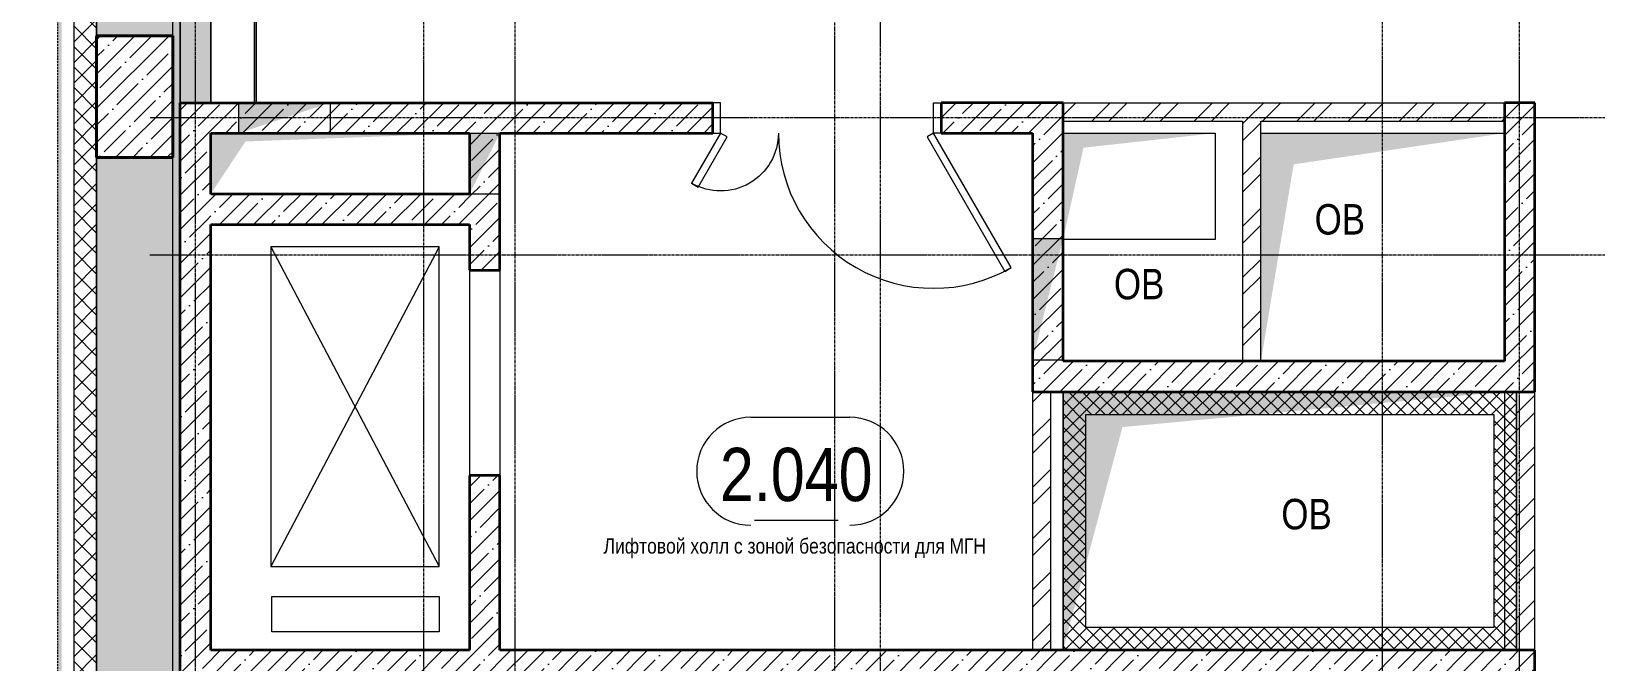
# Model space of a CAD drawing. Header units: millimetres. Extents: x -65509 to 912790, y 446 to 713294.
# Drawn here: x 235616 to 245895, y 131500 to 135645 of the extents above; entities that cross this region are included whole.
import ezdxf
from ezdxf.enums import TextEntityAlignment as Align

# ---------------------------------------------------------------- set-up
doc = ezdxf.new("R2010")
doc.units = ezdxf.units.MM
for name, pattern in [('CENTER2', [28.575, 19.05, -3.175, 3.175, -3.175]), ('DASHED', [19.05, 12.7, -6.35]), ('HIDDEN2', [4.7625, 3.175, -1.5875])]:
    doc.linetypes.add(name, pattern=pattern)
doc.layers.get('Defpoints').update_dxf_attribs({"color": 250})
for name, color, linetype, lineweight in [('A-Wall-Open', 250, 'Continuous', 5), ('АР_Area', 250, 'Continuous', 5), ('АР_Двери', 5, 'Continuous', 9), ('АР_Колонны', 250, 'Continuous', 30), ('АР_Стены Гипсобетон', 250, 'Continuous', 20), ('АР_Стены ЖБ', 250, 'Continuous', 35), ('АР_Стены кирпич', 250, 'Continuous', 20), ('АР_Стены ПЕНОблок', 250, 'Continuous', 20), ('АР_Стены_дефшов', 250, 'Continuous', 0), ('АР_Утеплитель', 250, 'Continuous', 0), ('АР_Штриховка', 250, 'Continuous', 0), ('КМ_Фахверки', 250, 'Continuous', 25), ('ОВ_Шахты', 250, 'Continuous', 5), ('РД_Оси_100', 250, 'Continuous', 0), ('ТХ_Оборудование', 250, 'Continuous', 9)]:
    doc.layers.add(name, color=color, linetype=linetype, lineweight=lineweight)
doc.layers.add('АР_Делит', color=250, linetype='Continuous', lineweight=0, plot=False)
doc.layers.add('Зашивка радиаторов тип 1 (фанера и МДФ)', color=7, linetype='Continuous', lineweight=0, true_color=0x000085)
doc.styles.add('style1', font='ARIALN.TTF')
pattern_1 = [(45, (142195.16, 127275.07), (-112.2532, 112.2532), []), (45, (142307.41, 127275.07), (-112.2532, 112.2532), [198.4375, -39.6875, 0, -39.6875])]
pattern_2 = [(45, (142195.16, 127275.07), (-112.2532, 112.2532), []), (45, (142307.41, 127275.07), (-112.2532, 112.2532), [198.4375, -39.6875, 0, -39.6875])]
pattern_3 = [(45, (142195.16, 127275.07), (-44.90128, 44.90128), []), (135, (142195.16, 127275.07), (-44.90128, -44.90128), [])]
pattern_4 = [(45, (142195.16, 127275.07), (-168.3798, 168.3798), []), (45, (142307.4, 127275.07), (-168.3798, 168.3798), [])]
pattern_5 = [(45, (142195.16, 127275.07), (-112.2532, 112.2532), []), (45, (142307.41, 127275.07), (-112.2532, 112.2532), [198.4375, -39.6875, 0, -39.6875])]

# ---------------------------------------------------------------- blocks, each defined once
blk = doc.blocks.new('СОШ_2200_АР_ОСИ_М100_28.05.24')
at = {"layer": 'АР_Делит', "color": 5, "linetype": 'DASHED'}
blk.add_lwpolyline([(114955, 135155), (114955, -355), (93595.036, -355), (93595.036, 13855), (94145, 13855), (94145, 68320), (66055, 68320), (66055, 13857.73), (83455, 13857.73), (83455, -355), (45245, -355), (45245, 13145), (44695, 13145), (44695, 26755), (45245, 26755), (45245, 68320), (20455, 68320), (20455, 26755), (27955, 26755), (27955, 13145), (-355, 13145), (-355, 100855), (37145, 100855), (37145, 129155)], dxfattribs=at)
at = {"layer": 'РД_Оси_100', "linetype": 'CENTER2'}
for p, q in [((94500, -6155), (94500, 139938.679)), ((96000, -6155), (96000, 139938.679)), ((102300, -6155), (102300, 139938.679)), ((119910, 7800), (94200, 7800))]:
    blk.add_line(p, q, dxfattribs=at)
for points in [[(96600, -6155), (96600, 139938.679)], [(98700, -6194.98), (98700, 139538.679), (98550, 139938.679)], [(99000, -6195.83), (99000, 139538.679), (99150, 139938.679)], [(103200, -6155), (103200, 139938.679)], [(94200, 6900), (119910, 6900)]]:
    blk.add_lwpolyline(points, dxfattribs=at)
blk = doc.blocks.new('otv')
at = {"linetype": 'Continuous'}
blk.add_lwpolyline([(0, -1), (0, 0), (1, 0), (1, -1)], close=True, dxfattribs=at)
blk.add_solid([(0, -1), (0, 0), (0.1346, -0.1366), (1, 0)], dxfattribs=at)
blk = doc.blocks.new('otv_в_стене')
at = {"linetype": 'Continuous'}
blk.add_lwpolyline([(0, -1), (0, 0), (1, 0), (1, -1)], close=True, dxfattribs=at)
blk.add_solid([(0, -1), (0, 0), (0.5, -0.5), (1, 0)], dxfattribs=at)
blk = doc.blocks.new('MOK-МаркаПом_овал_ареал')
for p, q in [((-2.99, 3.76), (3.52, 3.76)), ((-2.75, -3), (2.75, -3))]:
    blk.add_line(p, q)
for centre, radius, start, end in [((-2.99, 0.21), 3.55, 90, 270), ((3.52, 0.21), 3.55, 270, 90), ((-7.41, 0), 7.16, 0, 0.001)]:
    blk.add_arc(centre, radius, start, end)
at = {"color": 0, "style": 'style1'}
blk.add_attdef('АР-ПОМЕЩЕНИЕ:НОМЕР', text='', height=3, dxfattribs=at).set_placement((0.26, 0), align=Align.MIDDLE)

msp = doc.modelspace()

# ---------------------------------------------------------------- hatches: boundary and pattern name
at = {"layer": 'АР_Штриховка', "linetype": 'Continuous', "lineweight": 0}
h = msp.add_hatch(dxfattribs=at)
h.set_pattern_fill('_U', color=256, style=0, pattern_type=0)
h.set_pattern_definition([(360, (142195.1574, 127275.0729), (-6e-17, 1), [])])
h.paths.add_polyline_path([(235790.194, 126920.073), (235815.194, 126945.073), (235815.194, 135875.073), (235790.194, 135875.073)], flags=0)
h.paths.add_polyline_path([(235790.194, 138275.073), (235815.194, 138275.073), (235815.194, 141105.073), (235790.194, 141130.073)], flags=0)
h = msp.add_hatch(dxfattribs=at)
h.set_pattern_fill('ANSI37', color=256, scale=30, style=0)
h.set_pattern_definition([(45, (142195.16, 127275.07), (-67.35192, 67.35192), []), (135, (142195.16, 127275.07), (-67.35192, -67.35192), [])])
h.paths.add_polyline_path([(235895.194, 127025.073), (236045.194, 127175.073), (236045.194, 135875.073), (235895.194, 135875.073)], flags=0)
h.paths.add_polyline_path([(235895.194, 138275.073), (236045.194, 138275.073), (236045.194, 140875.073), (235895.194, 141025.073)], flags=0)
h = msp.add_hatch(dxfattribs=at)
h.set_pattern_fill('HONEY', color=256, scale=10, style=0)
h.set_pattern_definition([(360, (142195.157, 127275.073), (47.625, 27.4963064), [31.75, -63.5]), (120, (142195.157, 127275.073), (-47.625, 27.496307), [31.75, -63.5]), (60, (142195.157, 127275.073), (1e-07, 54.992613), [-63.5, 31.75])])
h.paths.add_polyline_path([(236545.157, 127175.073), (236595.157, 127175.073), (236595.157, 135875.073), (236545.157, 135875.073)], flags=0)
h.paths.add_polyline_path([(236545.157, 138275.073), (236595.157, 138275.073), (236595.157, 140875.073), (236545.157, 140875.073)], flags=0)
h = msp.add_hatch(dxfattribs=at)
h.set_pattern_fill('AR-CONC', color=256, angle=45, style=0)
h.set_pattern_definition([(95, (142195.16, 127275.07), (140.09465, 117.55338), [19.05, -209.55]), (40, (142195.16, 127275.07), (-160.01845, 110.17673), [15.24, -167.6406]), (145.45144, (142206.83, 127284.87), (-19.9238, 227.7301), [16.19, -178.09024]), (91.1842, (142159.24, 127311), (221.41024, 161.9534), [28.575, -314.325]), (141.63556, (142177.7, 127324.5), (-7.0866, 342.8268), [24.285, -267.1356]), (36.18415, (142159.24, 127311), (-7.0866, 342.8268), [22.86, -251.4597]), (66, (142186.18, 127319.97), (179.51998, 34.89515), [19.05, -209.55]), (11, (142186.18, 127319.97), (-86.53993, 173.9412), [15.24, -167.64]), (116.45145, (142201.14, 127322.88), (92.98005, 208.83634), [16.19, -178.08994]), (82.5, (142195.16, 127275.07), (-57.60547, 61.973414), [0, -165.608, 0, -170.18, 0, -168.275]), (52.5, (142195.16, 127275.07), (-23.58973, 118.087), [0, -97.028, 0, -161.798, 0, -64.135]), (12.5, (142155.105, 127235.02), (99.927863, 91.826196), [0, -63.5, 0, -198.12, 0, -262.89]), (2.5, (142137.14, 127217.06), (86.7639, 122.7224), [0, -82.55, 0, -131.572, 0, -186.69])])
h.paths.add_polyline_path([(236045.194, 135615.073), (236545.194, 135615.073), (236545.194, 135875.073), (236045.194, 135875.073)], flags=0)
h.paths.add_polyline_path([(236045.194, 138275.073), (236545.194, 138275.073), (236545.194, 140375.073), (236045.194, 140375.073)], flags=0)
h = msp.add_hatch(dxfattribs=at)
h.set_pattern_fill('AR-CONC', color=256, angle=45, style=0)
h.set_pattern_definition([(95, (142195.16, 127275.07), (140.09465, 117.55338), [19.05, -209.55]), (40, (142195.16, 127275.07), (-160.01845, 110.17673), [15.24, -167.6406]), (145.45144, (142206.83, 127284.87), (-19.9238, 227.7301), [16.19, -178.09024]), (91.1842, (142159.24, 127311), (221.41024, 161.9534), [28.575, -314.325]), (141.63556, (142177.7, 127324.5), (-7.0866, 342.8268), [24.285, -267.1356]), (36.18415, (142159.24, 127311), (-7.0866, 342.8268), [22.86, -251.4597]), (66, (142186.18, 127319.97), (179.51998, 34.89515), [19.05, -209.55]), (11, (142186.18, 127319.97), (-86.53993, 173.9412), [15.24, -167.64]), (116.45145, (142201.14, 127322.88), (92.98005, 208.83634), [16.19, -178.08994]), (82.5, (142195.16, 127275.07), (-57.60547, 61.973414), [0, -165.608, 0, -170.18, 0, -168.275]), (52.5, (142195.16, 127275.07), (-23.58973, 118.087), [0, -97.028, 0, -161.798, 0, -64.135]), (12.5, (142155.105, 127235.02), (99.927863, 91.826196), [0, -63.5, 0, -198.12, 0, -262.89]), (2.5, (142137.14, 127217.06), (86.7639, 122.7224), [0, -82.55, 0, -131.572, 0, -186.69])])
h.paths.add_polyline_path([(236595.157, 135175.073), (236795.157, 135175.073), (236795.157, 135875.073), (236595.157, 135875.073)], flags=0)
h.paths.add_polyline_path([(236595.157, 138275.073), (236795.157, 138275.073), (236795.157, 138875.073), (236745.157, 139011.74), (236595.157, 139085.073)], flags=0)
h.paths.add_polyline_path([(236595.157, 139085.073), (236745.157, 139011.74), (236795.157, 139075.073), (236795.157, 140175.073), (236595.157, 140175.073)], flags=0)
at = {"layer": 'АР_Штриховка', "linetype": 'Continuous', "lineweight": 5}
h = msp.add_hatch(dxfattribs=at)
h.set_pattern_fill('ANSI35', color=256, scale=25, angle=-360, style=0)
h.set_pattern_definition(pattern_2)
h.paths.add_polyline_path([(236045.194, 135615.073), (236045.194, 134815.073), (236545.194, 134815.073), (236545.194, 135615.073)], flags=0)
h = msp.add_hatch(dxfattribs=at)
h.set_pattern_fill('ANSI35', color=256, scale=25, style=0)
h.set_pattern_definition(pattern_2)
h.paths.add_polyline_path([(236595.157, 127175.073), (236795.157, 127375.073), (236795.157, 131375.073), (236745.157, 131508.406), (236595.157, 131575.073)], flags=0)
h.paths.add_polyline_path([(236595.157, 131575.073), (236745.157, 131508.406), (236795.157, 131575.073), (236795.157, 134375.073), (236745.157, 134441.74), (236595.157, 134375.073)], flags=0)
h.paths.add_polyline_path([(236595.157, 134375.073), (236745.157, 134441.74), (236795.157, 134575.073), (236795.157, 134975.073), (236595.157, 135175.073)], flags=0)
h = msp.add_hatch(dxfattribs=at)
h.set_pattern_fill('ANSI35', color=256, scale=25, style=0)
h.set_pattern_definition(pattern_2)
h.paths.add_polyline_path([(242195.157, 134975.073), (242395.157, 135175.073), (241595.157, 135175.073), (241595.157, 134975.073)], flags=0)
h.paths.add_polyline_path([(240095.157, 134975.073), (240095.157, 135175.073), (238495.157, 135175.073), (238561.824, 135025.073), (238695.157, 134975.073)], flags=0)
h.paths.add_polyline_path([(238495.157, 134975.073), (238561.824, 135025.073), (238495.157, 135175.073), (236595.157, 135175.073), (236795.157, 134975.073)], flags=0)
h = msp.add_hatch(dxfattribs=at)
h.set_pattern_fill('ANSI35', color=256, scale=25, style=0)
h.set_pattern_definition(pattern_5)
h.paths.add_polyline_path([(242195.157, 133275.073), (242395.157, 133475.073), (242395.157, 135175.073), (242195.157, 134975.073)], flags=0)
at = {"layer": 'АР_Штриховка', "linetype": 'Continuous', "lineweight": 0}
h = msp.add_hatch(dxfattribs=at)
h.set_pattern_fill('ANSI32', color=256, scale=25, angle=-360, style=0)
h.set_pattern_definition([(45, (142195.16, 127275.07), (-168.3798, 168.3798), []), (45, (142307.4, 127275.07), (-168.3798, 168.3798), [])])
h.paths.add_polyline_path([(245295.157, 135055.073), (245295.157, 135175.073), (243695.157, 135175.073), (243655.157, 135085.073), (243695.157, 135055.073)], flags=0)
h.paths.add_polyline_path([(243575.157, 135055.073), (243655.157, 135085.073), (243695.157, 135175.073), (242395.157, 135175.073), (242395.157, 135055.073)], flags=0)
at = {"layer": 'АР_Штриховка', "linetype": 'Continuous', "lineweight": 5}
h = msp.add_hatch(dxfattribs=at)
h.set_pattern_fill('ANSI35', color=256, scale=25, style=0)
h.set_pattern_definition(pattern_5)
h.paths.add_polyline_path([(245295.157, 133475.073), (245495.157, 133275.073), (245495.157, 135175.073), (245295.157, 135175.073)], flags=0)
at = {"layer": 'АР_Штриховка', "linetype": 'Continuous', "lineweight": 0}
h = msp.add_hatch(dxfattribs=at)
h.set_pattern_fill('ANSI32', color=256, scale=25, style=0)
h.set_pattern_definition(pattern_4)
h.paths.add_polyline_path([(243575.157, 133475.073), (243695.157, 133475.073), (243695.157, 135055.073), (243655.157, 135085.073), (243575.157, 135055.073)], flags=0)
at = {"layer": 'АР_Штриховка', "linetype": 'Continuous', "lineweight": 5}
h = msp.add_hatch(dxfattribs=at)
h.set_pattern_fill('ANSI35', color=256, scale=25, angle=-360, style=0)
h.set_pattern_definition(pattern_1)
h.paths.add_polyline_path([(238695.157, 134975.073), (238561.824, 135025.073), (238495.157, 134975.073), (238495.157, 134575.073), (238545.157, 134441.74), (238695.157, 134375.073)], flags=0)
h.paths.add_polyline_path([(238695.157, 134375.073), (238545.157, 134441.74), (238495.157, 134375.073), (238495.157, 134075.073), (238695.157, 134075.073)], flags=0)
h.paths.add_polyline_path([(238695.157, 132725.073), (238495.157, 132725.073), (238495.157, 131575.073), (238561.824, 131525.073), (238695.157, 131575.073)], flags=0)
at = {"layer": 'АР_Штриховка', "linetype": 'Continuous', "lineweight": 0}
h = msp.add_hatch(dxfattribs=at)
h.set_pattern_fill('AR-CONC', color=256, angle=45, style=0)
h.set_pattern_definition([(95, (142195.16, 127275.07), (140.09465, 117.55338), [19.05, -209.55]), (40, (142195.16, 127275.07), (-160.01845, 110.17673), [15.24, -167.6406]), (145.45144, (142206.83, 127284.87), (-19.9238, 227.7301), [16.19, -178.09024]), (91.1842, (142159.24, 127311), (221.41024, 161.9534), [28.575, -314.325]), (141.63556, (142177.7, 127324.5), (-7.0866, 342.8268), [24.285, -267.1356]), (36.18415, (142159.24, 127311), (-7.0866, 342.8268), [22.86, -251.4597]), (66, (142186.18, 127319.97), (179.51998, 34.89515), [19.05, -209.55]), (11, (142186.18, 127319.97), (-86.53993, 173.9412), [15.24, -167.64]), (116.45145, (142201.14, 127322.88), (92.98005, 208.83634), [16.19, -178.08994]), (82.5, (142195.16, 127275.07), (-57.60547, 61.973414), [0, -165.608, 0, -170.18, 0, -168.275]), (52.5, (142195.16, 127275.07), (-23.58973, 118.087), [0, -97.028, 0, -161.798, 0, -64.135]), (12.5, (142155.105, 127235.02), (99.927863, 91.826196), [0, -63.5, 0, -198.12, 0, -262.89]), (2.5, (142137.14, 127217.06), (86.7639, 122.7224), [0, -82.55, 0, -131.572, 0, -186.69])])
h.paths.add_polyline_path([(236045.194, 127675.073), (236545.194, 127675.073), (236545.194, 134815.073), (236045.194, 134815.073)], flags=0)
at = {"layer": 'АР_Штриховка', "linetype": 'Continuous', "lineweight": 5}
h = msp.add_hatch(dxfattribs=at)
h.set_pattern_fill('ANSI35', color=256, scale=25, style=0)
h.set_pattern_definition(pattern_1)
h.paths.add_polyline_path([(236795.157, 134575.073), (236745.157, 134441.74), (236795.157, 134375.073), (238495.157, 134375.073), (238545.157, 134441.74), (238495.157, 134575.073)], flags=0)
h = msp.add_hatch(dxfattribs=at)
h.set_pattern_fill('ANSI35', color=256, scale=25, angle=-360, style=0)
h.set_pattern_definition([(45, (142195.16, 127275.07), (-112.2532, 112.2532), []), (45, (142307.41, 127275.07), (-112.2532, 112.2532), [198.4375, -39.6875, 0, -39.6875])])
h.paths.add_polyline_path([(245495.157, 133275.073), (245295.157, 133475.073), (242395.157, 133475.073), (242195.157, 133275.073)], flags=0)
at = {"layer": 'АР_Штриховка', "linetype": 'Continuous', "lineweight": 0}
h = msp.add_hatch(dxfattribs=at)
h.set_pattern_fill('ANSI32', color=256, scale=25, angle=-360, style=0)
h.set_pattern_definition([(45, (142195.16, 127275.07), (-168.3798, 168.3798), []), (45, (142307.4, 127275.07), (-168.3798, 168.3798), [])])
h.paths.add_polyline_path([(242315.157, 133275.073), (242195.157, 133275.073), (242195.157, 131575.073), (242315.157, 131575.073)], flags=0)
h = msp.add_hatch(dxfattribs=at)
h.set_pattern_fill('ANSI37', color=256, scale=20, angle=-360, style=0)
h.set_pattern_definition(pattern_3)
h.paths.add_polyline_path([(245225.157, 133125.073), (245375.157, 133275.073), (242395.157, 133275.073), (242545.157, 133125.073)], flags=0)
h = msp.add_hatch(dxfattribs=at)
h.set_pattern_fill('ANSI37', color=256, scale=20, angle=-360, style=0)
h.set_pattern_definition(pattern_3)
h.paths.add_polyline_path([(242545.157, 133125.073), (242395.157, 133275.073), (242395.157, 131575.073), (242545.157, 131725.073)], flags=0)
h = msp.add_hatch(dxfattribs=at)
h.set_pattern_fill('ANSI37', color=256, scale=20, style=0)
h.set_pattern_definition([(45, (142195.16, 127275.07), (-44.90128, 44.90128), []), (135, (142195.16, 127275.07), (-44.90128, -44.90128), [])])
h.paths.add_polyline_path([(245225.157, 131725.073), (245375.157, 131575.073), (245375.157, 133275.073), (245225.157, 133125.073)], flags=0)
h = msp.add_hatch(dxfattribs=at)
h.set_pattern_fill('ANSI32', color=256, scale=25, style=0)
h.set_pattern_definition(pattern_4)
h.paths.add_polyline_path([(245375.157, 131575.073), (245495.157, 131575.073), (245495.157, 133274.907), (245375.157, 133274.907)], flags=0)
h = msp.add_hatch(dxfattribs=at)
h.set_pattern_fill('ANSI37', color=256, scale=20, style=0)
h.set_pattern_definition([(45, (142195.16, 127275.07), (-44.90128, 44.90128), []), (135, (142195.16, 127275.07), (-44.90128, -44.90128), [])])
h.paths.add_polyline_path([(242545.157, 131725.073), (242395.157, 131575.073), (245375.157, 131575.073), (245225.157, 131725.073)], flags=0)
at = {"layer": 'АР_Штриховка', "linetype": 'Continuous', "lineweight": 5}
h = msp.add_hatch(dxfattribs=at)
h.set_pattern_fill('ANSI35', color=256, scale=25, style=0)
h.set_pattern_definition(pattern_2)
h.paths.add_polyline_path([(245295.157, 131375.073), (245495.157, 131575.073), (238695.157, 131575.073), (238561.824, 131525.073), (238495.157, 131375.073)], flags=0)
h.paths.add_polyline_path([(238495.157, 131375.073), (238561.824, 131525.073), (238495.157, 131575.073), (236795.157, 131575.073), (236745.157, 131508.406), (236795.157, 131375.073)], flags=0)
h = msp.add_hatch(dxfattribs=at)
h.set_pattern_fill('ANSI35', color=256, scale=25, style=0)
h.set_pattern_definition(pattern_1)
h.paths.add_polyline_path([(245295.157, 127375.073), (245495.157, 127175.073), (245495.157, 129175.073), (245295.157, 129175.073)], flags=0)
h.paths.add_polyline_path([(245295.157, 130975.073), (245495.157, 130975.073), (245495.157, 131575.073), (245295.157, 131375.073)], flags=0)

# ---------------------------------------------------------------- linework, layer by layer
at = {"layer": 'A-Wall-Open', "linetype": 'Continuous', "lineweight": 5}
for p, q in [((238495.157, 134075.073), (238495.157, 132725.073)), ((238695.157, 134075.073), (238695.157, 132725.073))]:
    msp.add_line(p, q, dxfattribs=at)
at = {"layer": 'АР_Двери', "linetype": 'Continuous', "lineweight": 9}
for points in [[(240145.157, 135175.073), (240095.157, 135175.073), (240095.157, 134975.073), (240145.157, 134975.073)], [(241545.157, 135175.073), (241595.157, 135175.073), (241595.157, 134975.073), (241545.157, 134975.073)], [(239955.157, 134645.983), (239998.459, 134620.983), (240188.459, 134950.073), (240145.157, 134975.073)], [(241545.157, 134975.073), (241501.856, 134950.073), (242011.856, 134066.727), (242055.157, 134091.727)]]:
    msp.add_lwpolyline(points, close=True, dxfattribs=at)
at = {"layer": 'АР_Двери', "linetype": 'Continuous', "lineweight": 9, "extrusion": (0, 0, -1)}
msp.add_arc((-240145.157, 134975.073), 380, 180, 300, dxfattribs=at)
at = {"layer": 'АР_Двери', "linetype": 'Continuous', "lineweight": 9}
msp.add_arc((241545.157, 134975.073), 1020, 180, 300, dxfattribs=at)
at = {"layer": 'АР_Колонны', "linetype": 'HIDDEN2', "lineweight": 25}
for p, q in [((236045.194, 135615.073), (236545.194, 135615.073)), ((236045.194, 134815.073), (236045.194, 135615.073)), ((236545.194, 135615.073), (236545.194, 134815.073)), ((236545.194, 134815.073), (236045.194, 134815.073))]:
    msp.add_line(p, q, dxfattribs=at)
at = {"layer": 'АР_Колонны', "linetype": 'Continuous', "lineweight": 35}
for p, q in [((236045.194, 134815.073), (236045.194, 135615.073)), ((236045.194, 135615.073), (236545.194, 135615.073)), ((236545.194, 134815.073), (236545.194, 135615.073)), ((236045.194, 134815.073), (236545.194, 134815.073))]:
    msp.add_line(p, q, dxfattribs=at)
at = {"layer": 'АР_Стены Гипсобетон', "linetype": 'Continuous', "lineweight": 20}
for p, q in [((236045.194, 135875.073), (236045.194, 135615.073)), ((236545.194, 135615.073), (236545.194, 135875.073)), ((236045.194, 135615.073), (236545.194, 135615.073)), ((236545.194, 134815.073), (236045.194, 134815.073)), ((236045.194, 134815.073), (236045.194, 127675.073)), ((236545.194, 127675.073), (236545.194, 134815.073))]:
    msp.add_line(p, q, dxfattribs=at)
at = {"layer": 'АР_Стены ЖБ', "linetype": 'Continuous', "lineweight": 40}
for p, q in [((236045.194, 135615.073), (236045.194, 134815.073)), ((236545.194, 135615.073), (236045.194, 135615.073)), ((236545.194, 134815.073), (236545.194, 135615.073)), ((236045.194, 134815.073), (236545.194, 134815.073))]:
    msp.add_line(p, q, dxfattribs=at)
at = {"layer": 'АР_Стены ЖБ', "linetype": 'Continuous', "lineweight": 35}
for p, q in [((236595.157, 127175.073), (236595.157, 135175.073)), ((236595.157, 135175.073), (240095.157, 135175.073)), ((240095.157, 134975.073), (240095.157, 135175.073)), ((242395.157, 135175.073), (241595.157, 135175.073)), ((241595.157, 135175.073), (241595.157, 134975.073)), ((242395.157, 133475.073), (242395.157, 135175.073)), ((245495.157, 135175.073), (245295.157, 135175.073)), ((245295.157, 135175.073), (245295.157, 133475.073)), ((245495.157, 133275.073), (245495.157, 135175.073)), ((236795.157, 134575.073), (236795.157, 134975.073)), ((236795.157, 134975.073), (238495.157, 134975.073)), ((238495.157, 134975.073), (238495.157, 134575.073)), ((238695.157, 134975.073), (240095.157, 134975.073)), ((238695.157, 134075.073), (238695.157, 134975.073)), ((241595.157, 134975.073), (242195.157, 134975.073)), ((242195.157, 134975.073), (242195.157, 133275.073)), ((238495.157, 134575.073), (236795.157, 134575.073)), ((236795.157, 131575.073), (236795.157, 134375.073)), ((236795.157, 134375.073), (238495.157, 134375.073)), ((238495.157, 134375.073), (238495.157, 134075.073)), ((238495.157, 134075.073), (238695.157, 134075.073)), ((245295.157, 133475.073), (242395.157, 133475.073)), ((242195.157, 133275.073), (245495.157, 133275.073)), ((238695.157, 132725.073), (238495.157, 132725.073)), ((238495.157, 132725.073), (238495.157, 131575.073)), ((238695.157, 131575.073), (238695.157, 132725.073)), ((238495.157, 131575.073), (236795.157, 131575.073)), ((245495.157, 131575.073), (238695.157, 131575.073)), ((245495.157, 130975.073), (245495.157, 131575.073))]:
    msp.add_line(p, q, dxfattribs=at)
at = {"layer": 'АР_Стены кирпич', "linetype": 'Continuous', "lineweight": 20}
for p, q in [((242395.157, 135175.073), (245295.157, 135175.073)), ((242395.157, 135175.073), (242395.157, 135055.073)), ((245295.157, 135055.073), (245295.157, 135175.073)), ((242395.157, 135055.073), (243575.157, 135055.073)), ((243575.157, 135055.073), (243575.157, 133475.073)), ((243695.157, 133475.073), (243695.157, 135055.073)), ((243695.157, 135055.073), (245295.157, 135055.073)), ((243575.157, 133475.073), (243695.157, 133475.073)), ((242315.157, 133275.073), (242195.157, 133275.073)), ((242195.157, 133275.073), (242195.157, 131575.073)), ((242315.157, 131575.073), (242315.157, 133275.073)), ((245495.157, 133274.907), (245375.157, 133274.907)), ((245375.157, 133274.907), (245375.157, 131575.073)), ((245495.157, 131575.073), (245495.157, 133274.907)), ((242195.157, 131575.073), (242315.157, 131575.073)), ((245375.157, 131575.073), (245495.157, 131575.073))]:
    msp.add_line(p, q, dxfattribs=at)
at = {"layer": 'АР_Стены ПЕНОблок', "linetype": 'Continuous', "lineweight": 20}
for p, q in [((236595.157, 135875.073), (236595.157, 135175.073)), ((236795.157, 135175.073), (236795.157, 135875.073)), ((236595.157, 135175.073), (236795.157, 135175.073))]:
    msp.add_line(p, q, dxfattribs=at)
at = {"layer": 'АР_Стены_дефшов', "linetype": 'Continuous', "lineweight": 0}
for p, q in [((236545.157, 135875.073), (236545.157, 127175.073)), ((236595.157, 127175.073), (236595.157, 135875.073))]:
    msp.add_line(p, q, dxfattribs=at)
at = {"layer": 'АР_Утеплитель', "linetype": 'Continuous', "lineweight": 0}
for p, q in [((235895.194, 135875.073), (235895.194, 127025.073)), ((236045.194, 127175.073), (236045.194, 135875.073)), ((245375.157, 133275.073), (242395.157, 133275.073)), ((242395.157, 133275.073), (242395.157, 131575.073)), ((245375.157, 131575.073), (245375.157, 133275.073)), ((242545.157, 133125.073), (245225.157, 133125.073)), ((242545.157, 131725.073), (242545.157, 133125.073)), ((245225.157, 133125.073), (245225.157, 131725.073)), ((245225.157, 131725.073), (242545.157, 131725.073)), ((242395.157, 131575.073), (245375.157, 131575.073))]:
    msp.add_line(p, q, dxfattribs=at)
at = {"layer": 'Зашивка радиаторов тип 1 (фанера и МДФ)', "linetype": 'Continuous', "lineweight": 0}
for p, q in [((236794.783, 138865.073), (236795.157, 135175.073)), ((237082.657, 135175.102), (237082.283, 138865.102)), ((237082.283, 138865.102), (237082.657, 135175.102)), ((237095.157, 135175.103), (237094.783, 138865.103)), ((236795.157, 135175.073), (237095.157, 135175.103))]:
    msp.add_line(p, q, dxfattribs=at)
at = {"layer": 'КМ_Фахверки', "lineweight": 5}
msp.add_lwpolyline([(212895.157, 195850.073), (236595.157, 195849.49), (236595.157, 127175.073), (256895.157, 127175.073), (256895.126, 262175.073), (215195.161, 262175.073), (215195.161, 256175.073), (179595.157, 256175.073), (179595.157, 227875.073), (142095.157, 227875.073), (142095.157, 140675.073), (169895.157, 140675.073), (169895.157, 153775.073), (162395.157, 153775.073), (162395.157, 195850.073), (187695.157, 195850.073), (187695.157, 127175.073), (225395.157, 127175.073), (225395.157, 140875.073), (207995.156, 140875.08), (207995.156, 195850.073), (212896.745, 195850.073)], dxfattribs=at)
at = {"layer": 'ТХ_Оборудование'}
for p, q in [((237189.201, 134227.145), (238296.019, 132127.145)), ((238296.019, 134227.145), (237189.201, 132127.145))]:
    msp.add_line(p, q, dxfattribs=at)
for points in [[(238296.019, 134227.145), (237189.201, 134227.145), (237189.201, 132127.145), (238296.019, 132127.145)], [(237196.019, 131928.361), (238296.019, 131928.361), (238296.019, 131696.364), (237196.019, 131696.364)]]:
    msp.add_lwpolyline(points, close=True, dxfattribs=at)

# ---------------------------------------------------------------- block references
at = {"layer": 'АР_Area', "linetype": 'Continuous', "lineweight": 5}
ref = msp.add_blockref('MOK-МаркаПом_овал_ареал', (240642.216, 132731.239), dxfattribs=dict(at, xscale=100, yscale=100, zscale=100))
ref.add_attrib('АР-ПОМЕЩЕНИЕ:НОМЕР', '2.040', dxfattribs={"layer": '0', "color": 0, "height": 350, "style": 'style1'}).set_placement((240642.216, 132731.239), align=Align.MIDDLE)
ref.add_attrib('АР-ПОМЕЩЕНИЕ:НАИМЕНОВАНИЕ', 'Лифтовой холл с зоной безопасности для МГН', dxfattribs={"layer": 'Defpoints', "color": 2, "height": 100, "style": 'style1'}).set_placement((240632.8, 132249.846), align=Align.MIDDLE)
at = {"layer": 'ОВ_Шахты'}
for name, p, xscale, yscale in [('otv_в_стене', (236980.904, 135175.073), 600, 200), ('otv', (236795.157, 134975.073), 1700, 400), ('otv_в_стене', (238495.157, 134975.073), 200, 400), ('otv_в_стене', (242195.157, 134283.05), 200, 800)]:
    msp.add_blockref(name, p, dxfattribs=dict(at, xscale=xscale, yscale=yscale))
at = {"layer": 'ОВ_Шахты', "zscale": 1400}
for p, xscale, yscale in [((242395.157, 134975.073), 1000, 700), ((243695.157, 134975.073), 1600, 1500), ((242395.157, 133275.073), 2900, 1700)]:
    msp.add_blockref('otv', p, dxfattribs=dict(at, xscale=xscale, yscale=yscale))
at = {"layer": 'РД_Оси_100'}
msp.add_blockref('СОШ_2200_АР_ОСИ_М100_28.05.24', (142195.157, 127275.073), dxfattribs=at)

# ---------------------------------------------------------------- texts
at = {"layer": 'ОВ_Шахты', "char_height": 200, "width": 1000, "attachment_point": 5, "style": 'style1'}
for insert in [(244213.963, 134407.385), (242895.157, 133981.573), (243995.157, 132469.129)]:
    msp.add_mtext('ОВ', dxfattribs=dict(at, insert=insert))

doc.saveas('drawing.dxf')
